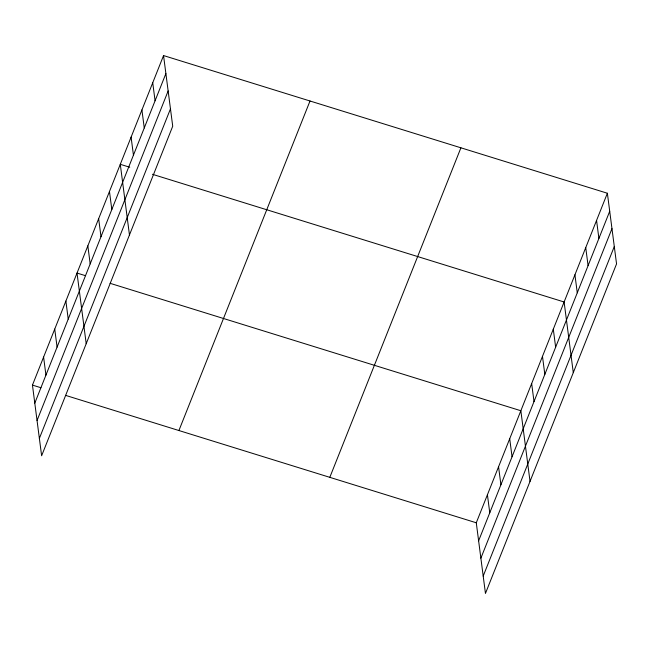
<?xml version="1.0" encoding="UTF-8"?>
<svg xmlns="http://www.w3.org/2000/svg" width="649" height="649" viewBox="0 0 649 649"><rect width="100%" height="100%" fill="white"/><g stroke="black" fill="none" stroke-linecap="round" stroke-linejoin="round"><path stroke-width="0.97" d="M163.548 55.563L172.723 126.222L41.625 455.76L32.45 385.1L163.548 55.563L607.375 193.24L616.55 263.9L485.452 593.437L476.277 522.778L607.375 193.24M34.795 403.126L165.884 73.597M37.05 420.495L168.148 90.965M39.37 438.391L170.468 108.862M178.913 430.53L310.011 101.001M329.814 477.339L460.912 147.81M478.621 540.804L609.711 211.274M480.877 558.172L611.966 228.643M483.197 576.069L614.295 246.531M129.735 167.239L120.284 164.311L129.459 234.97M152.41 174.281L564.111 301.988L573.286 372.648M85.53 275.695L77.02 273.059L86.203 343.719M110.095 283.313L520.847 410.736L530.03 481.396M32.45 385.1L40.952 387.737M65.525 395.355L476.277 522.778M596.561 220.425L598.897 238.459M585.739 247.618L588.083 265.644M574.925 274.803L577.269 292.829M553.297 329.173L555.641 347.207M542.483 356.358L544.819 374.392M531.661 383.543L534.005 401.577M509.708 438.74L512.045 456.774M498.562 466.753L500.906 484.787M487.423 494.765L489.76 512.791M152.734 82.756L155.07 100.782M141.912 109.941L144.256 127.967M131.098 137.126L133.443 155.16M109.47 191.496L111.815 209.53M98.656 218.689L100.993 236.715M87.842 245.874L90.179 263.9M65.882 301.071L68.218 319.097M54.735 329.075L57.08 347.11M43.597 357.088L45.933 375.122"/></g></svg>
